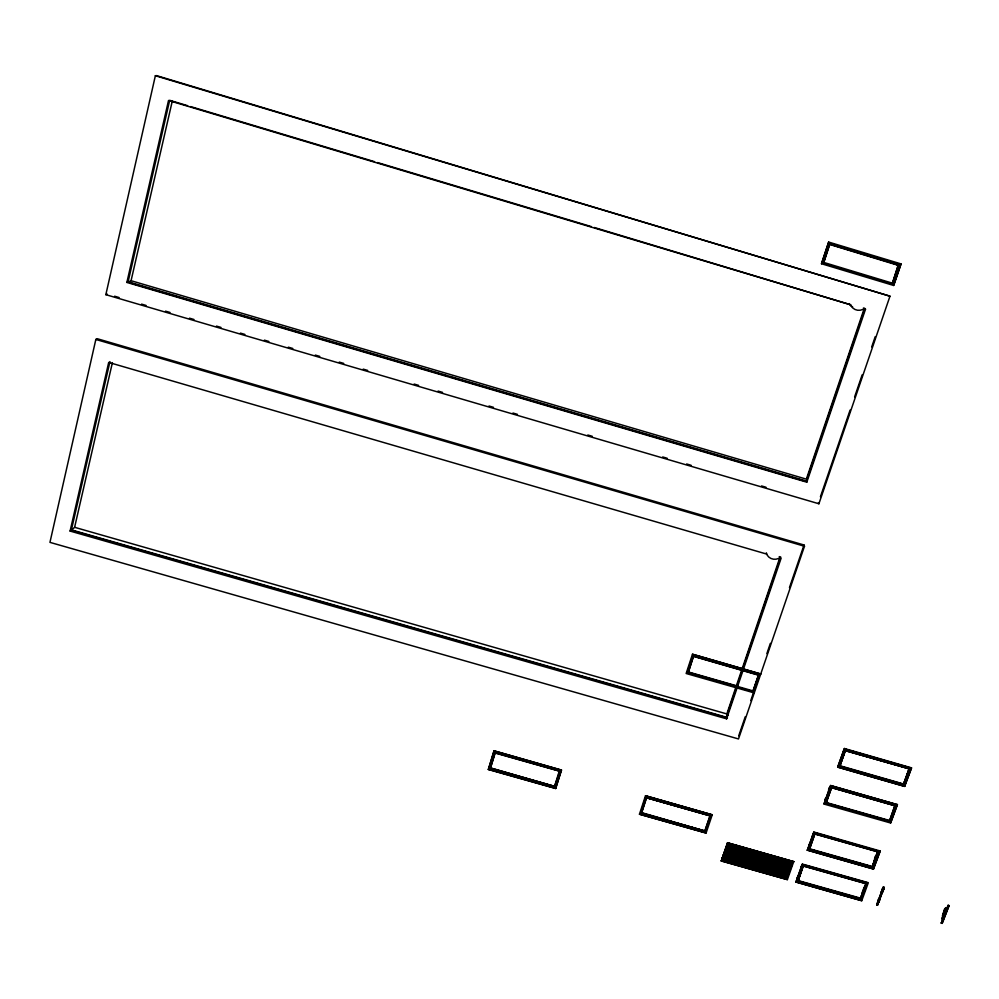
<?xml version="1.0" encoding="UTF-8"?>
<svg xmlns="http://www.w3.org/2000/svg" width="999" height="999" viewBox="0 0 999 999"><rect width="100%" height="100%" fill="white"/><g stroke="black" fill="none" stroke-linecap="round" stroke-linejoin="round"><path stroke-width="1.5" d="M896.965 264.298L897.452 263.786L829.095 243.107M560.027 770.566L494.692 751.423L489.46 768.805L555.069 787.349L560.439 770.029L558.891 769.817L558.453 770.891L495.079 753.021M559.452 770.204L560.402 770.466M561.463 770.104L494.03 750.836L488.361 769.517L555.644 788.523L561.463 770.104L494.03 750.836M490.422 768.331L554.57 786.488L559.952 770.841L558.453 770.891M555.644 788.523L561.475 769.929M554.57 786.488L490.497 767.894L495.242 752.334M490.497 767.894L495.167 752.759L558.503 770.741M710.002 815.584L708.503 814.722M105.844 294.668L155.369 75.724L156.568 75.624L889.984 296.191L818.905 503.771L105.844 294.668L107.13 294.018M95.842 339.448L49.95 542.37L738.498 738.948L804.482 546.253L804.033 545.004L97.153 338.686L95.842 339.448L804.482 546.253M126.873 282.43L168.519 100.474L850.599 304.757L851.173 305.981A9.353 9.003 -39 0 0 862.811 309.465L865.509 309.215L806.805 482.18L126.873 282.43L128.109 281.805L806.343 481.081L806.805 482.18M70.092 531.068L108.691 362.412L766.695 554.083L767.257 555.219A8.891 8.467 -13.4 0 0 778.496 558.491L781.093 558.266L726.598 718.83L70.092 531.068L71.416 529.87L726.335 717.207L726.598 718.83M727.459 717.956L71.329 530.282L109.952 361.601M71.329 530.282L74.613 527.31L112.4 362.625M187.625 105.682L169.68 100.312L128.009 282.255L131.069 280.707L172.228 101.311M488.361 769.517L493.993 751.011M554.545 786.45L559.265 771.178M712.287 814.647L706.081 833.016L639.46 814.21L645.504 795.753L712.299 814.834L645.504 795.753M821.528 263.786L828.633 242.07L901.036 263.911L893.655 285.464L821.465 263.736L828.683 242.12M692.469 654.233L760.739 674.013L692.469 654.233L686.151 673.501L754.183 692.881M646.066 796.303L711.201 815.184L705.494 831.842L640.534 813.498L646.066 796.303L711.151 814.722M692.994 654.907L687.2 672.427L691.633 673.688M823.463 260.115L828.621 244.53M899.587 264.335L893.006 284.24L822.664 263.099L829.232 243.244M710.177 815.196L704.882 830.881L641.508 813.024L646.59 797.652L710.227 815.659L704.894 831.068L641.52 813.174L646.578 797.202M758.441 675.162L753.034 691.008L758.591 674.912L693.568 656.206L688.274 672.414L693.518 655.844L708.266 660.077M727.247 716.608L726.822 713.935L779.994 557.18M864.197 308.604L806.343 479.145L131.069 280.707M726.335 717.207L780.706 556.992M806.343 481.081L864.884 308.529L863.398 308.079L864.023 308.766M898.563 263.786L892.482 283.192L823.601 262.387M892.432 283.167L898.351 265.122M705.444 831.38L709.715 818.893M893.318 282.667L898.625 267.158M754.532 688.561L757.017 681.293M738.723 735.826L745.254 716.745M750.773 700.599L759.59 674.412L693.044 655.269L687.25 672.802L753.621 691.857M766.857 653.621L770.366 643.344M789.46 587.574L804.033 545.004M820.429 496.74L850.087 410.089M854.62 396.878L862.162 374.837M871.702 346.94L875.224 336.651M793.768 861.475L787.374 879.62L721.29 861.001L727.522 842.769L793.805 861.662L727.522 842.769M721.29 861.001L727.547 842.956M722.289 859.814L722.527 857.816M724.275 854.058C724.275 849.974 727.759 846.578 726.036 847.689M728.071 843.755L722.339 860.289L786.787 878.446L792.682 861.987L728.009 843.281L728.746 843.493M726.947 845.054L728.096 845.379L728.558 844.055M724.188 858.678L723.838 859.864L724.987 860.189C726.723 858.553 722.377 858.516 725.349 859.14M724.425 858.166L724.774 856.98L725.936 857.442L725.574 858.491L724.425 858.166L725.574 858.491M725.012 856.468L725.361 855.281L726.51 855.606L726.161 856.792L724.999 856.343L726.161 856.792M725.948 853.583L725.611 854.769L726.748 855.094C728.496 853.458 724.138 853.408 727.11 854.045M726.198 853.071L726.548 851.885L727.709 852.347L727.334 853.396L726.198 853.071L727.334 853.396M726.785 851.373L727.135 850.186L728.283 850.511L727.934 851.697L726.773 851.235L727.934 851.697M727.722 848.488C728.358 852.097 728.046 847.152 728.883 848.938M728.308 846.777C729.045 850.486 728.571 845.316 729.482 847.239M728.558 846.265L728.908 845.079L730.069 845.529L729.707 846.59L728.558 846.265L729.707 846.59M725.336 859.003L724.987 860.189M725.561 858.353L725.936 857.442M726.148 856.655L726.51 855.606M727.097 853.908L726.748 855.094M727.322 853.258L727.709 852.347M727.909 851.56L728.283 850.511M728.508 849.862L728.87 848.813M729.095 848.163L729.457 847.102M729.682 846.453L730.069 845.529M726.036 859.202L725.686 860.389L726.835 860.713L727.185 859.527L726.036 859.202L727.185 859.527M726.285 858.69L726.623 857.504L727.771 857.829L727.422 859.015L726.261 858.553L727.422 859.015M728.358 856.131L728.021 857.317L726.872 856.992L727.222 855.806L728.383 856.268L727.222 855.806M727.809 854.108C726.298 855.531 729.457 856.418 728.958 854.432L727.809 854.108L728.958 854.432M728.046 853.596L728.396 852.409L729.545 852.734L729.195 853.92L728.046 853.596L729.195 853.92M730.132 851.036L729.782 852.222L728.646 851.897L728.983 850.711L730.157 851.16L728.983 850.711M729.582 849.013L729.233 850.199L730.381 850.511L730.719 849.325L729.582 849.013L730.719 849.325M730.169 847.302L729.819 848.488L730.968 848.813L731.318 847.627L730.169 847.302L731.318 847.627M730.406 846.79L730.756 845.604L731.905 845.928L731.555 847.115L730.394 846.653L731.555 847.115M727.896 859.727C726.385 860.988 729.432 862.112 729.033 860.052L727.896 859.727L729.033 860.052M728.134 859.215L728.483 858.029L729.632 858.353L729.282 859.54L728.134 859.215L729.282 859.54M730.219 856.655L729.869 857.841L728.721 857.517L729.07 856.33L730.232 856.792L729.07 856.33M729.657 854.632L729.32 855.818L730.456 856.143L730.806 854.957L729.657 854.632L730.806 854.957M729.907 854.12L730.257 852.934L731.393 853.258L731.056 854.445L729.882 853.983L731.056 854.445M731.992 851.56L731.643 852.746L730.494 852.422L730.843 851.235L732.005 851.685L730.843 851.235M731.43 849.537L731.081 850.711L732.23 851.036L732.579 849.849L731.43 849.537L732.604 849.987M732.03 847.826L731.68 849.013L732.829 849.337L733.166 848.151L732.03 847.826L733.191 848.288M732.267 847.314L732.617 846.128L733.766 846.453L733.416 847.639L732.255 847.177L733.416 847.639M729.382 861.3L729.745 860.251L730.893 860.576L730.544 861.75L729.395 861.438L729.745 860.251M729.969 859.602L730.331 858.553L731.493 859.003L731.131 860.064L729.982 859.739L731.131 860.064M730.556 857.904L730.931 856.855L732.067 857.179L731.718 858.366L730.556 857.904L731.718 858.366M731.156 856.205L731.518 855.156L732.667 855.481L732.317 856.667L731.168 856.343L731.518 855.156M731.743 854.507L732.105 853.458L733.266 853.908L732.904 854.969L731.755 854.644L732.904 854.969M732.329 852.809L732.692 851.76L733.84 852.085L733.491 853.258C730.669 852.085 734.502 854.307 733.84 852.085M732.929 851.111L733.291 850.049C736.575 850.599 731.63 852.784 733.291 850.049M733.528 849.537L733.878 848.351L735.052 848.813L734.677 849.862L733.516 849.4L733.878 848.351M734.103 847.701L734.477 846.653L735.639 847.102L735.276 848.163L734.128 847.839L735.276 848.163M729.982 859.739L730.331 858.553M730.581 858.041L730.931 856.855M731.755 854.644L732.13 853.596M732.354 852.946L732.692 851.76M734.128 847.839L734.477 846.653M730.893 860.576L730.544 861.75M731.118 859.927L731.493 859.003M731.705 858.228L732.067 857.179M732.891 854.832L733.266 853.908M734.065 851.435L734.44 850.374M735.027 848.675L734.677 849.862M735.252 848.026L735.639 847.102M731.593 860.776L731.256 861.95L732.392 862.274L732.742 861.088L731.593 860.776L732.754 861.225M731.842 860.251L732.192 859.078L733.328 859.402L732.979 860.576L731.817 860.127L732.979 860.576M733.928 857.704L733.578 858.878L732.429 858.566L732.779 857.379L733.94 857.829L732.779 857.379M733.366 855.681C731.855 857.092 735.027 857.991 734.515 856.006L733.366 855.681L734.515 856.006M733.616 855.169L733.965 853.983L735.102 854.307L734.764 855.481L733.591 855.032L734.764 855.481M735.701 852.597L735.351 853.783L734.203 853.471L734.552 852.284L735.714 852.734L734.552 852.284M735.139 850.574L734.802 851.76L735.938 852.085L736.288 850.898L735.139 850.574L736.288 850.898M735.739 848.875L735.389 850.062L736.538 850.386L736.887 849.2L735.739 848.875L736.887 849.2M735.976 848.363L736.325 847.177L737.474 847.502L737.125 848.688L735.963 848.226L737.125 848.688M733.453 861.288C734.078 864.897 733.778 859.964 734.615 861.75M733.691 860.776L734.04 859.602L735.202 860.052L734.839 861.101L733.691 860.776L734.839 861.101M734.29 859.078L734.627 857.904L735.776 858.216L735.426 859.402L734.265 858.953L735.426 859.402M735.227 856.205L734.877 857.379L736.026 857.704C737.774 856.081 733.416 856.031 736.388 856.655M735.464 855.681L735.813 854.507L736.975 854.957L736.613 856.006L735.464 855.681L736.613 856.006M736.063 853.983L736.413 852.796L737.549 853.121L737.2 854.307L736.038 853.858L737.2 854.307M737 851.098L736.65 852.284L737.799 852.609L738.161 851.56C735.214 850.848 739.435 851.148 737.799 852.609M737.587 849.4L737.25 850.586L738.386 850.911C740.147 849.275 735.776 849.225 738.761 849.862M737.836 848.888L738.186 847.701L739.347 848.151L738.985 849.212C736.126 848.213 740.134 849.949 739.347 848.151M734.228 862.661L734.59 861.613M734.814 860.963L735.202 860.052M735.414 859.277L735.776 858.216M736.363 856.518L736.026 857.704M736.588 855.881L736.975 854.957M737.187 854.182L737.549 853.121M738.736 849.724L738.386 850.911M735.301 861.812L734.952 862.999L736.101 863.323L736.45 862.137L735.301 861.812L736.45 862.137M735.551 861.3L735.888 860.114L737.037 860.439L736.688 861.625L735.526 861.163L736.688 861.625M737.624 858.74L737.287 859.927L736.138 859.602L736.488 858.416L737.649 858.878L736.488 858.416M737.075 856.717L736.725 857.904L737.874 858.228L738.224 857.042L737.075 856.717L738.236 857.179M737.324 856.205L737.674 855.019L738.81 855.344L738.461 856.53L737.299 856.081L738.461 856.53M739.41 853.646L739.06 854.832L737.911 854.507L738.261 853.321L739.422 853.783L738.261 853.321M738.86 851.623L738.511 852.809L739.647 853.134L739.997 851.947L738.86 851.623L739.997 851.947M739.447 849.924L739.098 851.111L740.247 851.435L740.596 850.249L739.447 849.924L740.596 850.249M739.697 849.412L740.047 848.226L741.183 848.551L740.846 849.737L739.672 849.275L740.846 849.737M737.15 862.337L736.812 863.523L737.949 863.835L738.298 862.661L737.15 862.337L738.311 862.786M737.399 861.825L737.749 860.639L738.885 860.963L738.548 862.149L737.374 861.687L738.548 862.149M739.485 859.265L739.135 860.451L737.986 860.127L738.336 858.94L739.497 859.402L738.336 858.94M738.935 857.242L738.586 858.428L739.722 858.753L740.072 857.567L738.935 857.242L740.072 857.567M739.173 856.73L739.522 855.544L740.671 855.868L740.321 857.055L739.16 856.593L740.321 857.055M741.258 854.17L740.908 855.356L739.772 855.032L740.122 853.845L741.283 854.307L740.122 853.845M740.709 852.147L740.359 853.333L741.508 853.658L741.857 852.472L740.709 852.147L741.857 852.472M741.308 850.449L740.958 851.635L742.107 851.96L742.444 850.773L741.308 850.449L742.444 850.773M741.545 849.937L741.895 848.75L743.044 849.063L742.694 850.249L741.533 849.799L742.694 850.249M738.661 864.035L739.01 862.861C740.996 862.374 739.984 865.584 738.636 863.91L739.01 862.861M739.235 862.212L739.597 861.163L740.759 861.625L740.396 862.674L739.248 862.349L740.396 862.674M739.822 860.514L740.184 859.465L741.333 859.789L740.983 860.976L739.822 860.514L740.983 860.976M740.421 858.815L740.783 857.766L741.932 858.091L741.583 859.277L740.434 858.953L740.783 857.766M741.008 857.117L741.37 856.068L742.544 856.53L742.17 857.579L741.033 857.254L742.17 857.579M741.608 855.419L741.97 854.37L743.119 854.694L742.769 855.881L741.608 855.419L742.769 855.881M742.195 853.72L742.569 852.671L743.706 852.996L743.356 854.182L742.195 853.72L742.582 852.809L743.731 853.134L743.356 854.182M742.794 852.022L743.156 850.973L744.305 851.298L743.955 852.484L742.806 852.159L743.156 850.973M743.381 850.324L743.756 849.275L744.917 849.724L744.555 850.773C741.683 849.787 745.691 851.523 744.917 849.724M739.248 862.349L739.597 861.163M739.847 860.651L740.184 859.465M741.033 857.254L741.37 856.068M741.62 855.556L741.97 854.37M743.406 850.449L743.756 849.275M739.784 864.222L740.147 863.173M740.371 862.537L740.759 861.625M740.971 860.838L741.333 859.789M741.932 858.091L741.583 859.277M742.157 857.442L742.544 856.53M742.744 855.743L743.119 854.694L741.995 854.507M744.305 851.298L743.955 852.484M740.858 863.373L740.509 864.56L741.658 864.884L741.995 863.698L740.858 863.373L741.995 863.698M741.108 862.874L741.445 861.687L742.594 862.012L742.245 863.186L741.083 862.736L742.245 863.186M743.181 860.314L742.844 861.5L741.695 861.175L742.045 859.989L743.206 860.439L742.045 859.989M742.632 858.291L742.294 859.477L743.431 859.802L743.78 858.616L742.632 858.291L743.805 858.753M742.881 857.779L743.231 856.593L744.38 856.917L744.03 858.104L742.856 857.641L744.03 858.104M744.967 855.219L744.617 856.405L743.481 856.081L743.818 854.894L744.992 855.356L743.818 854.894M744.417 853.196L744.068 854.382L745.217 854.707L745.566 853.521L744.417 853.196L745.566 853.521M745.017 851.498L744.667 852.684L745.816 853.009L746.153 851.822L745.017 851.498L746.153 851.822M745.266 850.973L745.604 849.787L746.753 850.112L746.403 851.298L745.242 850.848L746.403 851.298M742.707 863.898L742.357 865.084L743.506 865.409C745.254 863.773 740.896 863.723 743.868 864.36M742.956 863.386L743.306 862.212L744.467 862.661L744.093 863.71L742.956 863.386L744.093 863.71M743.543 861.7L743.893 860.514L745.042 860.838L744.692 862.012C741.882 861.026 745.791 862.974 745.042 860.838M744.492 858.815L744.143 860.002L745.291 860.326C747.04 858.69 742.682 858.641 745.654 859.265M744.73 858.303L745.079 857.117L746.253 857.567L745.878 858.628L744.73 858.303L745.878 858.628M745.329 856.605L745.679 855.419L746.827 855.743L746.478 856.93L745.304 856.468L746.478 856.93M746.278 853.72L745.928 854.907L747.065 855.231C748.825 853.596 744.467 853.546 747.439 854.17M746.865 852.022L746.515 853.208L747.664 853.521C749.412 851.897 745.054 851.847 748.039 852.472M747.115 851.498L747.464 850.311L748.626 850.773L748.263 851.822L747.115 851.498L748.263 851.822M743.855 864.222L743.506 865.409M744.08 863.573L744.467 862.661M745.629 859.14L745.291 860.326M745.853 858.491L746.253 857.567M746.453 856.792L746.827 855.743M747.414 854.045L747.065 855.231M748.014 852.334L747.664 853.521M748.239 851.697L748.626 850.773M744.555 864.422C743.056 865.833 746.216 866.732 745.704 864.747L744.555 864.422L745.704 864.747M744.804 863.91L745.154 862.724L746.29 863.049L745.953 864.235L744.779 863.773L745.953 864.235M746.89 861.35L746.54 862.537L745.404 862.212L745.741 861.038L746.915 861.488L745.741 861.038M746.34 859.34L745.991 860.526L747.14 860.838L747.489 859.664L746.34 859.34L747.489 859.664M746.59 858.828L746.94 857.641L748.076 857.966L747.739 859.14L746.565 858.69L747.739 859.14M747.19 857.13L747.527 855.943L748.676 856.268L748.326 857.442L747.165 856.992L748.326 857.442M748.126 854.245L747.776 855.431L748.925 855.743L749.275 854.57L748.126 854.245L749.275 854.57M748.726 852.547C747.215 853.808 750.274 854.932 749.862 852.859L748.726 852.547L749.862 852.859M748.975 852.022L749.312 850.836L750.461 851.16L750.112 852.347L748.975 852.022L750.112 852.347M746.415 864.947L746.066 866.133L747.202 866.445L747.552 865.271L746.415 864.947L747.552 865.271M746.653 864.435L747.002 863.248L748.151 863.573L747.801 864.759L746.64 864.297L747.801 864.759M747.252 862.736L747.602 861.55L748.738 861.875L748.401 863.061L747.227 862.599L748.401 863.061M748.189 859.864L747.851 861.038L748.988 861.363L749.337 860.176L748.189 859.864L749.337 860.176M748.438 859.34L748.788 858.166L749.937 858.478L749.587 859.664L748.426 859.215L749.587 859.664M750.524 856.78L750.187 857.966L749.038 857.641L749.387 856.468L750.549 856.917L749.387 856.468M749.974 854.769L749.637 855.943L750.773 856.268L751.123 855.082L749.974 854.769L751.123 855.082M750.574 853.059L750.224 854.245L751.373 854.57L751.723 853.383L750.574 853.059L751.723 853.383M750.823 852.547L751.173 851.36L752.322 851.685L751.972 852.871L750.798 852.409L751.972 852.871M747.889 866.508L748.263 865.471L749.4 865.783L749.063 866.97L747.889 866.508L748.276 865.596L749.425 865.921L749.063 866.97M748.488 864.822L748.85 863.773L750.024 864.222L749.65 865.271L748.513 864.959L749.65 865.271M749.45 862.075L749.1 863.261L750.249 863.586C751.673 862.174 748.738 861.35 749.1 863.261L750.249 863.586L750.599 862.399M749.675 861.425L750.049 860.376L751.186 860.701L750.848 861.887L749.7 861.563L750.049 860.376M750.274 859.739L750.636 858.678L751.81 859.14L751.435 860.189L750.299 859.864L751.435 860.189M750.873 858.041L751.236 856.98L752.384 857.304L752.035 858.491L750.873 858.041L752.035 858.491M751.46 856.343L751.835 855.281L752.984 855.606L752.634 856.792L751.485 856.468L751.835 855.281M752.06 854.644L752.434 853.583L753.571 853.908L753.234 855.094L752.085 854.769L752.434 853.583M752.659 852.934L753.021 851.885L754.195 852.347L753.82 853.396L752.684 853.071L753.82 853.396M748.513 864.959L748.85 863.773M750.299 859.864L750.636 858.678M750.886 858.166L751.236 856.98M752.684 853.071L753.046 852.022M749.625 865.146L750.024 864.222M751.186 860.701L750.848 861.887M751.423 860.052L751.81 859.14M752.01 858.353L752.384 857.304M752.984 855.606L752.634 856.792M753.571 853.908L753.234 855.094M753.808 853.258L754.195 852.347M750.112 865.983L749.762 867.169L750.911 867.494L751.248 866.308L750.112 865.983L751.248 866.308M750.361 865.471L750.711 864.297L751.847 864.61L751.498 865.796L750.336 865.346L751.498 865.796M752.447 862.924L752.097 864.11L750.961 863.785L751.298 862.599L752.472 863.061L751.298 862.599M751.897 860.901L751.548 862.087L752.697 862.412L753.046 861.225L751.897 860.901L753.046 861.225M752.147 860.389L752.497 859.202L753.633 859.527L753.296 860.713L752.122 860.251L753.296 860.713M752.746 858.69L753.096 857.504L754.233 857.829L753.883 859.015L752.722 858.553L753.883 859.015M753.683 855.806L753.333 856.992L754.482 857.317L754.832 856.131L753.683 855.806L754.832 856.131M754.282 854.108C752.771 855.531 755.943 856.418 755.431 854.432L754.282 854.108L755.431 854.432M754.532 853.596L754.882 852.409L756.031 852.734L755.681 853.92L754.532 853.596L755.681 853.92M751.598 867.557L751.96 866.508L753.109 866.832L752.759 868.019L751.61 867.694L751.96 866.508M752.185 865.858L752.559 864.809L753.721 865.271L753.358 866.32L752.21 865.996L753.358 866.32M752.784 864.172L753.159 863.124L754.295 863.448L753.945 864.622L752.784 864.172L753.945 864.622M753.383 862.474L753.745 861.425L754.919 861.887L754.545 862.936L753.396 862.612L753.77 861.563L754.919 861.887M753.983 860.776L754.345 859.727L755.506 860.189L755.144 861.238C752.284 860.251 756.28 861.962 755.506 860.189M754.944 858.029L754.595 859.215L755.744 859.54C757.167 858.129 754.22 857.304 754.595 859.215L755.744 859.54M755.169 857.379L755.544 856.33L756.68 856.655L756.343 857.841L755.194 857.517L755.544 856.33M755.768 855.681L756.143 854.632L757.279 854.957L756.93 856.143L755.793 855.818L756.143 854.632M756.368 853.983L756.73 852.934L757.904 853.383L757.529 854.445L756.393 854.12L757.529 854.445M752.21 865.996L752.559 864.809M752.809 864.31L753.159 863.124M753.995 860.913L754.345 859.727M756.393 854.12L756.73 852.934M753.109 866.832L752.759 868.019M753.333 866.183L753.721 865.271M753.933 864.497L754.295 863.448L753.171 863.261M754.894 861.75L754.545 862.936M755.719 859.402L756.093 858.353M756.68 856.655L756.343 857.841M757.279 854.957L756.93 856.143M757.504 854.307L757.904 853.383M753.808 867.032L753.458 868.218L754.607 868.531L754.957 867.357L753.808 867.032L754.982 867.482M754.058 866.52L754.407 865.334L755.556 865.658L755.207 866.845L754.033 866.383L755.207 866.845M756.143 863.96L755.806 865.146L754.657 864.822L755.007 863.648L756.168 864.098L755.007 863.648M755.606 861.95L755.256 863.136L756.393 863.448L756.743 862.274L755.606 861.95L756.743 862.274M755.856 861.438L756.193 860.251L757.342 860.576L756.992 861.762L755.831 861.3L756.992 861.762M757.941 858.878L757.592 860.064L756.443 859.739L756.792 858.553L757.966 859.015L756.792 858.553M757.392 856.855L757.042 858.041L758.191 858.366L758.541 857.179L757.392 856.855L758.541 857.179M757.991 855.156L757.642 856.343L758.79 856.667L759.14 855.481L757.991 855.156L759.153 855.619M758.241 854.644L758.591 853.458L759.74 853.783L759.39 854.969L758.216 854.507L759.39 854.969M755.656 867.557L755.319 868.73L756.455 869.055L756.805 867.869L755.656 867.557L756.805 867.869M755.906 867.045L756.255 865.858L757.404 866.183L757.055 867.357L755.893 866.907L757.055 867.357M758.004 864.485L757.654 865.671L756.505 865.346L756.855 864.16L758.016 864.622L756.855 864.16M757.454 862.474L757.105 863.648L758.253 863.973L758.591 862.786L757.454 862.474L758.591 862.786M757.704 861.962L758.054 860.776L759.215 861.225L758.84 862.274L757.704 861.962L758.84 862.274M759.789 859.402L759.44 860.589L758.303 860.264L758.653 859.078L759.789 859.402L758.666 859.215M759.24 857.379C757.741 858.641 760.788 859.764 760.389 857.704L759.24 857.379L760.389 857.704M759.839 855.681C758.341 856.942 761.388 858.066 760.988 856.006L759.839 855.681L760.988 856.006M760.089 855.169L760.439 853.983L761.588 854.307L761.238 855.494L760.077 855.032L761.238 855.494M757.529 868.206L757.167 869.255L757.517 868.069L758.678 868.531L757.517 868.069M757.741 867.432L758.104 866.383L759.252 866.707L758.903 867.881L757.741 867.432L758.903 867.881M758.341 865.733L758.703 864.684L759.852 865.009L759.502 866.195L758.341 865.733L759.502 866.195M759.327 863.124L758.953 864.172L759.302 862.986L760.464 863.448L759.302 862.986M759.902 861.3L759.552 862.474L760.701 862.799C762.137 861.488 759.29 860.526 759.552 862.474L760.701 862.799M761.638 859.927L761.3 861.101L760.152 860.788L760.501 859.602L761.663 860.052L760.501 859.602M761.126 858.029L760.751 859.09L761.101 857.904L762.262 858.353L761.101 857.904M761.725 856.33L761.35 857.392L761.7 856.205L762.861 856.655L761.7 856.205M761.925 855.556L762.299 854.507L763.436 854.819L763.099 856.006L761.925 855.556L763.099 856.006M757.766 867.557L758.104 866.383M758.353 865.871L758.728 864.822L759.877 865.146M760.152 860.788L760.526 859.727M761.95 855.693L762.299 854.507M757.142 869.118L758.303 869.58L758.653 868.393M758.928 864.035L760.102 864.497L760.451 863.311M760.726 858.953L761.9 859.402L762.237 858.228M761.325 857.254L762.499 857.704L762.836 856.53M759.365 868.593L759.015 869.779L760.152 870.104L760.501 868.918L759.365 868.593L760.526 869.055M759.615 868.081L759.952 866.895L761.101 867.219L760.751 868.406L759.59 867.944L760.751 868.406M761.7 865.534L761.35 866.707L760.214 866.395L760.551 865.209L761.725 865.658L760.551 865.209M761.151 863.511L760.801 864.697L761.95 865.022L762.299 863.835L761.151 863.511L762.299 863.835M761.4 862.999L761.75 861.812L762.899 862.137L762.549 863.323L761.388 862.861L762.549 863.323M763.498 860.439L763.149 861.625L762 861.3L762.349 860.127L763.523 860.576L762.349 860.127M762.949 858.428L762.599 859.602L763.748 859.927L764.098 858.74L762.949 858.428L764.098 858.74M763.548 856.73L763.199 857.904L764.347 858.228L764.697 857.042L763.548 856.73L764.722 857.179M763.798 856.205L764.148 855.032L765.296 855.344L764.947 856.53L763.773 856.081L764.947 856.53M760.863 870.291L761.213 869.118L762.374 869.567L762 870.616L760.838 870.166L761.213 869.118M761.438 868.468L761.812 867.419L762.974 867.881L762.599 868.93L761.463 868.606L762.599 868.93M762.037 866.782L762.412 865.733L763.548 866.046L763.199 867.232L762.037 866.782L763.199 867.232M762.637 865.084L762.999 864.035L764.148 864.36L763.798 865.546L762.662 865.221L762.999 864.035M763.236 863.386L763.598 862.337L764.772 862.799L764.397 863.848L763.261 863.523L764.397 863.848M763.835 861.687L764.198 860.639L765.346 860.963L764.997 862.149L763.835 861.687L764.997 862.149M764.435 860.002L764.797 858.94C768.094 859.49 763.136 861.675 764.797 858.94M765.059 858.428L765.396 857.242L766.57 857.704L766.196 858.753L765.034 858.303L765.396 857.242M765.634 856.605L766.008 855.544L767.17 856.006L766.795 857.055L765.659 856.73L766.795 857.055M761.463 868.606L761.812 867.419M762.062 866.907L762.412 865.733M763.261 863.523L763.598 862.337M763.86 861.825L764.223 860.776L765.371 861.101M765.659 856.73L766.008 855.544M762.349 869.442L762 870.616M762.574 868.793L762.974 867.881M763.174 867.095L763.548 866.046M764.148 864.36L763.798 865.546M764.372 863.71L764.772 862.799M764.972 862.012L765.346 860.963M765.571 860.314L765.946 859.265M766.545 857.567L766.196 858.753M766.77 856.917L767.17 856.006M763.061 869.63L762.712 870.816L763.848 871.14L764.198 869.954L763.061 869.63L764.198 869.954M763.311 869.13L763.661 867.944L764.797 868.268L764.447 869.442L763.286 868.993L764.447 869.442M765.396 866.57L765.047 867.756L763.91 867.432L764.26 866.245L765.396 866.57L764.285 866.383M764.859 864.56L764.51 865.733L765.646 866.058L765.996 864.884L764.859 864.56L765.996 864.884M765.109 864.048L765.459 862.861L766.595 863.186L766.245 864.372L765.084 863.91L766.245 864.372M767.195 861.488L766.845 862.674L765.709 862.349L766.058 861.163L767.22 861.625L766.058 861.163M766.658 859.465L766.308 860.651L767.457 860.976L767.794 859.789L766.658 859.465L767.794 859.789M767.257 857.766L766.907 858.953L768.056 859.277L768.393 858.091L767.257 857.766L768.393 858.091M767.507 857.254L767.856 856.068L769.005 856.393L768.656 857.579L767.482 857.117L768.656 857.579M764.909 870.154L764.56 871.34L765.709 871.665C767.457 870.029 763.099 869.979 766.071 870.616M765.159 869.642L765.509 868.468L766.67 868.918L766.295 869.967C763.448 868.98 767.432 870.691 766.67 868.918M765.758 867.956L766.108 866.77L767.244 867.095L766.895 868.281L765.758 867.956L766.895 868.281M766.708 865.072L766.358 866.258L767.507 866.583C769.255 864.959 764.897 864.909 767.869 865.534M766.957 864.572L767.307 863.386L768.468 863.835L768.106 864.884L766.957 864.572L768.106 864.884M767.557 862.874L767.906 861.687L769.043 862.012L768.706 863.198L767.532 862.736L768.706 863.198M768.506 859.989L768.156 861.175L769.305 861.5L769.68 860.451C766.72 859.727 770.953 860.039 769.305 861.5M769.105 858.291L768.755 859.477L769.904 859.802L770.279 858.753C767.319 858.029 771.553 858.341 769.904 859.802M769.355 857.779L769.705 856.593L770.878 857.055L770.504 858.104L769.355 857.779L770.504 858.104M766.046 870.479L765.709 871.665M766.882 868.143L767.244 867.095M767.844 865.396L767.507 866.583M768.081 864.759L768.468 863.835M768.681 863.061L769.043 862.012M770.479 857.966L770.878 857.055M766.757 870.678L766.408 871.865L767.557 872.177L767.894 871.003L766.757 870.678L767.894 871.003M767.007 870.166L767.357 868.98L768.493 869.305L768.156 870.491L766.982 870.029L768.156 870.491M769.093 867.619L768.755 868.793L767.607 868.481L767.956 867.294L769.118 867.756L767.956 867.294M768.556 865.596L768.206 866.782L769.355 867.107L769.692 865.921L768.556 865.596L769.692 865.921M768.805 865.084L769.155 863.91L770.329 864.36L769.954 865.409L768.805 865.084L769.954 865.409M770.903 862.537L770.554 863.71L769.405 863.398L769.754 862.212L770.928 862.661L769.754 862.212M770.354 860.514C768.855 861.925 772.015 862.824 771.503 860.838L770.354 860.514L771.503 860.838M770.953 858.815L770.616 860.002L771.752 860.326L772.102 859.14L770.953 858.815L772.102 859.14M771.216 858.303L771.565 857.117L772.702 857.442L772.352 858.628L771.191 858.166L772.352 858.628M768.606 871.203L768.256 872.377L769.405 872.701L769.742 871.515L768.606 871.203L769.742 871.515M768.855 870.691L769.205 869.505L770.341 869.829L770.004 871.016L768.83 870.554L770.004 871.016M770.941 868.131L770.604 869.317L769.455 868.993L769.804 867.819L770.941 868.131L769.829 867.944M770.404 866.121L770.054 867.307L771.203 867.631L771.553 866.445L770.404 866.121L771.553 866.445M770.654 865.609L771.003 864.422L772.152 864.747L771.802 865.933L770.654 865.609L771.802 865.933M772.751 863.049L772.402 864.235L771.265 863.91L771.603 862.736L772.776 863.186L771.603 862.736M772.215 861.038L771.865 862.224L773.001 862.537L773.351 861.363L772.215 861.038L773.351 861.363M772.814 859.34L772.464 860.526L773.601 860.851L773.95 859.664L772.814 859.34L773.95 859.664M773.064 858.828L773.413 857.641L774.562 857.966L774.213 859.152L773.039 858.69L774.213 859.152M770.079 872.764L770.454 871.715L771.615 872.177L771.253 873.226L770.104 872.901L770.479 871.852L771.615 872.177M770.679 871.078L771.053 870.029L772.215 870.491L771.852 871.528C768.993 870.554 772.976 872.252 772.215 870.491M771.653 868.331L771.303 869.517L772.452 869.842C773.875 868.431 770.941 867.607 771.303 869.517L772.452 869.842M771.877 867.694L772.252 866.645L773.401 866.97L773.051 868.143L771.902 867.831L772.252 866.645M772.489 865.996L772.851 864.947L774.025 865.409L773.651 866.458L772.514 866.133L773.651 866.458M773.089 864.297L773.463 863.248L774.6 863.573L774.25 864.759L773.089 864.297L774.25 864.759M773.688 862.612L774.063 861.563L775.199 861.875L774.849 863.061L773.713 862.736L774.063 861.563M774.287 860.913L774.662 859.864L775.836 860.314L775.461 861.363L774.312 861.051L774.687 859.989L775.836 860.314M774.887 859.215L775.261 858.166L776.435 858.616L776.061 859.664C773.201 858.678 777.197 860.401 776.435 858.616M770.704 871.215L771.053 870.029M772.514 866.133L772.851 864.947M773.114 864.435L773.463 863.248M774.912 859.352L775.261 858.166M771.59 872.04L771.253 873.226M772.427 869.704L772.801 868.655M773.401 866.97L773.051 868.143M773.626 866.32L774.025 865.409M774.225 864.622L774.6 863.573M775.811 860.189L775.461 861.363M772.302 872.239L771.952 873.426L773.101 873.738L773.438 872.564L772.302 872.239L773.438 872.564M772.552 871.727L772.901 870.554L774.038 870.866L773.701 872.052L772.527 871.59L773.701 872.052M774.65 869.18L774.3 870.366L773.151 870.042L773.501 868.855L774.675 869.317L773.501 868.855M774.1 867.169L773.763 868.343L774.899 868.668L775.249 867.482L774.1 867.169L775.249 867.482M774.362 866.657L774.712 865.471L775.848 865.796L775.499 866.97L774.337 866.52L775.499 866.97M776.448 864.098L776.098 865.284L774.962 864.959L775.311 863.773L776.473 864.235L775.311 863.773M775.911 862.075C774.4 863.336 777.447 864.46 777.06 862.399L775.911 862.075L777.06 862.399M776.51 860.389L776.161 861.563L777.309 861.887L777.659 860.701L776.51 860.389L777.659 860.701M776.772 859.864L777.122 858.69L778.258 859.003L777.909 860.189L776.747 859.739L777.909 860.189M773.775 873.8L774.15 872.764L775.286 873.076L774.937 874.262L773.8 873.938L774.15 872.764M774.375 872.115L774.749 871.066L775.911 871.528L775.549 872.577L774.4 872.252L775.549 872.577M774.974 870.429L775.349 869.38L776.498 869.704L776.148 870.878L774.974 870.429L776.148 870.878M775.586 868.73L775.948 867.681C779.232 868.231 774.287 870.404 775.948 867.681M777.721 866.445L776.56 865.996L776.211 867.169L777.347 867.494L777.697 866.308L777.347 867.494M776.785 865.346L777.16 864.297L778.296 864.622L777.959 865.808L776.785 865.346L777.959 865.808M777.384 863.648L777.759 862.599L778.908 862.924L778.558 864.11L777.409 863.785L777.759 862.599M777.996 861.95L778.358 860.901L779.507 861.225L779.158 862.412L778.021 862.087L778.358 860.901M778.596 860.264L778.97 859.202L780.144 859.664L779.769 860.713L778.621 860.389L779.769 860.713M774.4 872.252L774.749 871.066M774.999 870.566L775.374 869.517L776.523 869.829M776.81 865.484L777.16 864.297M778.621 860.389L778.97 859.202M775.286 873.076L774.937 874.262M775.524 872.439L775.911 871.528M776.123 870.741L776.498 869.704M776.722 869.055L777.097 868.006M777.934 865.671L778.296 864.622M778.908 862.924L778.558 864.11M779.507 861.225L779.158 862.412M779.732 860.576L780.144 859.664M775.998 873.276L775.649 874.462L776.785 874.787L777.135 873.601L775.998 873.276L777.135 873.601M776.248 872.776L776.598 871.59L777.734 871.915L777.397 873.089L776.223 872.639L777.397 873.089M778.346 870.216L777.996 871.403L776.847 871.078L777.197 869.904L778.371 870.354L777.197 869.904M777.796 868.206L777.459 869.392L778.596 869.717L778.945 868.531L777.796 868.206L778.945 868.531M778.059 867.694L778.408 866.508L779.545 866.832L779.195 868.019L778.034 867.557L779.195 868.019M780.157 865.146L779.807 866.32L778.658 866.008L779.008 864.822L780.182 865.271L779.008 864.822M779.607 863.124L779.27 864.31L780.406 864.635L780.756 863.448L779.607 863.124L780.781 863.586M780.219 861.425L779.869 862.612L781.006 862.936L781.355 861.75L780.219 861.425L781.355 861.75M780.469 860.913L780.818 859.727L781.967 860.052L781.618 861.238L780.469 860.913L781.618 861.238M777.846 873.8L777.497 874.987L778.633 875.311C780.394 873.675 776.036 873.626 779.008 874.262M778.096 873.288L778.446 872.115L779.607 872.564L779.245 873.613L778.096 873.288L779.245 873.613M778.696 871.603L779.045 870.416L780.194 870.741L779.844 871.927L778.671 871.465L779.844 871.927M779.657 868.73L779.307 869.917L780.444 870.229C782.205 868.606 777.846 868.556 780.818 869.18M779.907 868.218L780.256 867.032L781.418 867.494L781.043 868.543L779.907 868.218L781.043 868.543M780.506 866.52L780.856 865.346L782.005 865.658L781.655 866.845L780.481 866.395L781.655 866.845M781.468 863.648L781.118 864.834L782.254 865.146C784.015 863.523 779.657 863.473 782.629 864.098M782.067 861.95L781.717 863.136L782.866 863.461C784.615 861.825 780.256 861.775 783.241 862.412M782.317 861.438L782.667 860.251L783.84 860.713L783.466 861.762L782.317 861.438L783.466 861.762M778.983 874.125L778.633 875.311M779.22 873.476L779.607 872.564M779.819 871.79L780.194 870.741M780.793 869.055L780.444 870.229M781.018 868.406L781.418 867.494M781.63 866.707L782.005 865.658M782.604 863.973L782.254 865.146M783.204 862.274L782.866 863.461M783.441 861.625L783.84 860.713M779.695 874.325L779.345 875.499L780.481 875.823L780.831 874.649L779.695 874.325L780.831 874.649M779.944 873.813L780.294 872.626L781.43 872.951L781.093 874.137L779.919 873.675L781.093 874.137M782.042 871.265L781.693 872.439L780.544 872.127L780.893 870.941L782.042 871.265L780.918 871.078M781.505 869.255C779.994 870.504 783.041 871.628 782.642 869.567L781.505 869.255L782.642 869.567M781.755 868.743L782.105 867.557L783.241 867.881L782.904 869.068L781.755 868.743L782.904 869.068M783.853 866.183L783.503 867.369L782.354 867.045L782.704 865.858L783.878 866.32L782.704 865.858M783.316 864.172L782.966 865.346L784.103 865.671L784.452 864.485L783.316 864.172L784.452 864.485M783.915 862.474L783.566 863.66L784.715 863.973L785.064 862.799L783.915 862.474L785.064 862.799M784.178 861.962L784.527 860.776L785.689 861.238L785.314 862.287L784.178 861.962L785.314 862.287M781.543 874.837L781.193 876.023L782.329 876.348L782.679 875.161L781.543 874.837L782.679 875.161M781.792 874.337L782.142 873.151L783.278 873.476L782.929 874.662L781.767 874.2L782.929 874.662M783.89 871.79L783.541 872.964L782.392 872.639L782.741 871.465L783.915 871.915L782.741 871.465M783.353 869.767L783.004 870.953L784.14 871.278L784.49 870.092L783.353 869.767L784.49 870.092M783.603 869.255L783.953 868.081L785.089 868.406L784.752 869.58L783.578 869.13L784.752 869.58M785.701 866.707L785.351 867.894L784.215 867.569L784.552 866.383L785.726 866.845L784.552 866.383M785.164 864.684L784.814 865.871L785.951 866.195L786.3 865.009L785.164 864.684L786.3 865.009M785.763 862.999L785.414 864.172L786.563 864.497L786.912 863.311L785.763 862.999L786.912 863.311M786.026 862.487L786.375 861.3L787.512 861.625L787.162 862.799L786.001 862.349L787.162 862.799M783.416 875.499L783.041 876.548L783.378 875.361L784.552 875.823L783.378 875.361M783.616 874.724L783.99 873.675L785.127 874L784.777 875.174L783.616 874.724L784.777 875.174M785.738 872.302L785.389 873.488L784.24 873.163L784.59 871.977L785.763 872.439L784.59 871.977M784.827 871.34L785.202 870.291L786.338 870.616L785.988 871.79L784.852 871.478L785.202 870.291M785.426 869.642L785.801 868.593L786.937 868.918L786.6 870.104L785.426 869.642L786.6 870.104M787.549 867.232L787.2 868.406L786.063 868.094L786.4 866.907L787.574 867.369L786.4 866.907M788.149 865.534L787.811 866.72L786.638 866.258L787.012 865.209L788.149 865.534L787.012 865.209M787.649 863.648L787.274 864.697L787.612 863.511L788.785 863.973L787.612 863.511M787.849 862.874L788.223 861.825L789.36 862.137L789.023 863.323L787.849 862.874L789.023 863.323M783.641 874.862L783.99 873.675M784.24 873.163L784.615 872.115M785.451 869.779L785.826 868.73M786.063 868.094L786.438 867.045M786.663 866.395L787.037 865.346M787.874 862.999L788.223 861.825M783.016 876.41L784.178 876.872L784.527 875.686M787.237 864.56L788.411 865.022L788.76 863.835M785.226 875.886L786.4 876.348L785.226 875.886L784.889 877.06L786.026 877.384L791.22 862.661L790.072 862.337L789.722 863.523L791.87 864.235M785.489 875.374L786.625 875.698L785.489 875.374L785.838 874.2L787 874.649M786.088 873.688L787.237 874.013L786.088 873.688L786.438 872.502L787.612 872.964L786.463 872.639M787.05 870.816L788.211 871.265L787.05 870.816L786.7 871.99L787.836 872.314L789.809 866.071L790.584 866.657L788.86 865.733L789.997 866.058M787.299 870.304L788.448 870.629L787.299 870.304L787.649 869.118L788.785 869.442M787.911 868.606L789.048 868.93L787.911 868.606L788.261 867.432L789.422 867.881L788.261 867.432M788.86 865.733L788.511 866.92L789.622 867.107M789.472 864.035L790.634 864.497L789.472 864.035L789.123 865.221L790.234 865.409M787.162 875.012L790.559 865.521M786.275 877.734L791.757 862.399L728.621 844.58L723.288 859.989L786.275 877.734L723.214 859.452M788.498 873.813L792.057 864.197M788.686 873.8L792.082 864.31M824.899 800.599L825.811 797.751L824.899 800.599L826.46 801.048L826.148 803.021L889.485 821.028L895.079 805.057L880.306 800.848M827.884 797.09L830.181 790.709L828.571 790.084L829.532 787.399L831.143 788.024L829.532 787.399M800.736 870.279L797.602 879.307L796.902 878.745L797.851 876.135L799.225 876.71L798.089 876.385M801.722 866.308L802.859 866.62L801.473 866.046L800.773 868.918M810.651 844.654L809.302 844.28L808.603 847.152M809.327 844.367C812.349 843.006 811.875 837.249 812.974 834.09L814.322 834.465M828.621 790.271L829.582 787.587M795.916 882.017L802.372 864.085L868.331 882.704L861.737 900.711L795.916 882.017L861.737 900.711M807.354 850.149L813.873 832.03L880.206 850.998L873.513 869.03L807.354 850.149L873.513 869.03M824 803.883L830.619 785.489L897.414 804.682L890.609 822.989L824.05 804.07L830.619 785.489M795.953 882.179L802.372 864.085M807.404 850.336L813.873 832.03M837.686 767.107L844.38 748.501L911.55 767.869L904.669 786.388L837.686 767.107L904.669 786.388M796.89 880.981L797.602 879.307M802.796 864.547L802.172 866.608L801.473 866.046M824.974 802.909L825.723 800.836M827.147 796.89L831.043 786.051L896.078 804.582M837.736 767.282L844.38 748.501M808.441 849.625L814.422 833.016L879.045 851.335L872.914 867.856L808.341 849.15M831.168 786.5L825.099 803.358L890.009 821.815L896.24 805.032L831.043 786.051M839.172 764.722L844.792 749.088L895.329 763.548M830.181 790.709L831.093 787.849M812.262 867.956L803.296 865.421L798.014 881.155L801.473 870.491M802.859 866.62L803.296 865.421M810.701 844.842L813.411 837.299L812.012 836.725M844.929 749.512L838.785 766.57L904.058 785.214L910.364 768.231L844.792 749.088M797.964 881.006L803.396 865.908L866.245 883.64L860.614 898.8L797.976 880.968L860.663 898.663L866.096 883.153L857.13 880.619M826.148 803.021L831.605 787.537L895.141 805.793L831.655 787.712M897.302 764.884L909.19 768.281L903.533 784.402L909.365 768.718L845.429 750.424L839.847 766.221L844.267 752.846M862.924 893.368L862.125 892.769L864.185 887.199L864.984 887.786M873.888 861.076C874.837 863.198 873.963 856.717 875.973 855.444L876.585 855.619M861.313 896.053L865.271 884.989L865.958 885.189M873.813 864.572L873.026 864.085L877.072 853.196L877.759 853.396M814.797 833.441L809.49 849.312L814.922 833.915L878.059 851.797L872.377 867.095L877.909 851.323M889.485 821.028L895.079 805.057M875.211 860.251L876.785 856.018L875.973 855.444M903.471 784.227L909.19 768.818L845.379 750.561L839.784 766.096L903.571 784.302M874.35 863.298L877.846 853.683L877.072 853.196M892.969 812.974L895.566 805.981M863.436 893.568L865.946 886.837M905.993 779.108L907.567 774.874M873.451 868.843L880.206 850.998M897.352 804.507L890.609 822.989M904.595 786.213L911.55 767.869M878.358 902.072L879.332 899.475L878.358 902.072L877.659 901.597L878.608 898.9L879.994 899.475L878.87 899.162M882.105 892.045L883.079 889.447L882.105 892.045L881.405 891.583L882.354 888.873L883.753 889.46L882.616 889.135M876.685 904.769L883.353 886.95L884.215 887.337L877.534 905.156L876.685 904.769L877.534 905.156M876.735 904.932L883.353 886.95M877.497 905.007L884.215 887.337M877.896 901.747L879.033 902.072L879.944 899.275M881.405 891.583L882.779 892.057L883.69 889.26M946.652 908.328L943.368 916.046L942.532 915.446L944.667 909.914L945.504 910.501L944.667 909.914M941.682 918.431C943.743 921.328 942.294 909.415 945.816 907.729L946.503 907.916M941.757 918.73L945.816 907.729M942.482 918.93L947.002 908.228M942.519 919.03L946.877 908.128M941.333 922.989L948.176 905.244L949.05 905.643L942.207 923.376L941.333 922.989L942.207 923.376M941.395 923.151L948.176 905.244M942.144 923.213L949.05 905.643M558.516 770.241L539.385 764.834M559.952 770.841L559.328 771.777M898.401 264.835L897.002 264.448M757.279 673.751L757.03 674.462M758.204 674.8L758.453 674.088M708.716 814.422L709.889 814.61M898.426 265.185L896.815 264.548M897.389 265.097L829.707 244.455L823.75 262.487L829.632 244.168L896.952 264.535M872.427 866.982L809.427 849.162L872.327 866.907M812.836 850.424L817.332 851.697M823.326 853.396L830.806 855.506M833.803 856.355L838.298 857.629M844.292 859.327L851.785 861.438M862.274 864.41L869.767 866.533M490.497 768.056L554.582 786.313M489.535 768.381L501.461 771.752M507.417 773.438L514.872 775.536M517.857 776.385L522.327 777.647M525.299 778.483L543.181 783.541M488.399 769.342L555.656 788.348M641.495 812.574L704.894 831.068M641.995 813.461L646.428 814.709M652.322 816.383L667.082 820.541M670.029 821.378L674.462 822.627M677.409 823.463L684.79 825.549M687.737 826.385L692.17 827.634M730.219 843.905L792.582 861.513M804.295 864.972L867.082 882.691M818.243 869.642L833.203 873.863M836.188 874.712L851.148 878.933M803.346 866.046L866.071 883.74M945.891 908.016L946.615 908.216M733.903 848.488L735.052 848.813M743.181 851.098L744.33 851.423M752.447 853.72L753.596 854.045M756.156 854.769L757.304 855.094M765.421 857.379L766.57 857.704M778.396 861.038L779.532 861.363M733.303 850.186L734.452 850.511M751.86 855.419L752.996 855.743M755.556 856.468L756.705 856.792M764.822 859.078L765.971 859.402M774.088 861.687L775.224 862.012L774.849 863.061M777.784 862.736L778.933 863.061M727.147 850.324L728.296 850.636M732.717 851.885L733.865 852.209M737.574 853.258L736.413 852.796M746.84 855.868L745.679 855.419M748.701 856.393L747.527 855.943M751.26 857.117L752.409 857.442M753.109 857.641L754.257 857.966M754.969 858.166L756.106 858.491M769.068 862.149L767.906 861.687M773.488 863.386L774.625 863.71M777.185 864.435L778.321 864.759M782.03 865.796L780.856 865.346M739.06 854.832L737.911 854.507M743.456 855.943L744.617 856.405M760.127 860.651L761.3 861.101M786.026 867.956L787.2 868.406M777.322 867.357L776.186 867.045L776.56 865.996M731.53 855.294L732.679 855.606L732.317 856.667M740.808 857.904L741.945 858.228M750.062 860.514L751.211 860.838M763.024 864.172L764.173 864.497M772.277 866.782L773.426 867.095M775.973 867.819L777.122 868.143M785.226 870.429L786.363 870.753M787.799 871.677L788.573 872.252L787.886 872.065M942.532 915.446L943.368 916.046M726.523 855.743L725.361 855.281M730.943 856.992L732.092 857.304M735.801 858.353L734.627 857.904M740.209 859.602L741.358 859.927M745.054 860.963L743.893 860.514M748.763 862.012L747.602 861.55M749.475 862.212L750.611 862.537M762.424 865.858L763.573 866.183M767.269 867.232L766.108 866.77M771.678 868.468L772.826 868.793M780.219 870.878L779.045 870.416M739.135 860.451L737.986 860.127M755.806 865.146L754.657 864.822M760.189 866.258L761.35 866.707M784.215 873.026L785.389 873.488M787.637 874.862L786.95 874.674L787.712 875.261M861.263 895.766L861.962 895.966M796.902 878.745L798.288 879.32L797.152 878.995M729.757 860.376L730.906 860.701M739.023 862.986L740.172 863.311M751.985 866.645L753.121 866.97M761.238 869.255L762.374 869.567M774.175 872.901L775.311 873.213M797.864 880.506L860.526 898.163M798.376 881.393L805.831 883.503M808.815 884.34L813.286 885.601M819.255 887.274L831.18 890.633M837.15 892.319L844.605 894.417M847.589 895.266L852.06 896.515M855.044 897.364L859.515 898.625M721.266 860.813L787.374 879.62M825.861 797.926L826.685 798.164M824.849 800.424L826.46 801.048M825.961 802.434L889.372 820.454M889.535 820.916L826.086 802.884L831.655 787.399L895.241 805.519M826.448 803.321L830.881 804.582M833.828 805.419L838.248 806.68M844.143 808.353L858.89 812.549M861.837 813.386L866.258 814.647M872.164 816.32L883.953 819.679M815.783 832.966L879.045 851.335M819.205 834.689L823.613 835.938M826.548 836.775L830.943 838.024M833.878 838.848L841.22 840.933M844.155 841.757L866.17 848.001M872.04 849.662L876.448 850.911M814.872 834.04L877.896 851.897M813.223 834.327L812.974 834.09M812.262 836.975L813.411 837.299M494.63 751.847L559.328 770.167M496.703 752.746L508.479 756.081M511.426 756.917L536.438 763.998M655.419 799.699L659.852 800.961M662.799 801.785L667.22 803.046M673.114 804.707L677.547 805.968M680.494 806.792L695.242 810.976M701.136 812.637L705.556 813.885M710.139 815.921L646.553 797.776L710.052 815.746M873.026 864.085L873.725 864.272M809.315 848.688L872.289 866.495M74.613 527.31L726.822 713.935M727.135 714.859L728.383 715.222M898.301 764.397L910.189 767.806M848.263 750.861L866.096 755.956M869.068 756.805L873.526 758.079M876.498 758.928L883.928 761.063M889.872 762.761L894.33 764.035M845.429 750.736L909.19 768.818M839.659 765.659L903.67 784.04M843.106 767.407L850.524 769.53M853.483 770.379L857.929 771.64M860.901 772.489L865.346 773.763M871.278 775.461L878.683 777.572M881.655 778.421L886.101 779.695M892.032 781.38L903.895 784.764M830.669 785.676L897.414 804.682M834.49 787.799L838.923 789.06M841.882 789.909L849.262 792.007M852.222 792.856L867.007 797.065M872.914 798.75L877.347 800.012M828.571 790.084L830.132 790.534M694.492 655.332L709.427 659.627M712.412 660.489L730.319 665.634M733.303 666.495L740.771 668.643M711.226 660.926L736.3 668.144M739.248 668.993L743.668 670.267M693.518 656.355L758.491 675.187M688.199 671.927L738.298 686.301M688.236 672.302L753.109 690.921M694.58 674.537L701.947 676.648M704.894 677.497L709.315 678.771M715.209 680.456L729.957 684.69M732.904 685.539L737.324 686.812M114.623 296.216L119.118 297.54M141.571 304.121L146.066 305.444M165.534 311.151L170.03 312.462M189.498 318.182L193.981 319.493M216.446 326.086L220.941 327.397M240.409 333.104L244.905 334.428M264.373 340.135L268.856 341.458M288.324 347.165L292.819 348.476M315.284 355.07L319.767 356.381M339.235 362.088L343.731 363.411M363.199 369.118L367.694 370.442M414.11 384.053L418.606 385.364M438.074 391.071L442.557 392.395M488.986 406.006L493.481 407.33M512.937 413.037L517.432 414.348M587.812 434.99L592.307 436.313M662.687 456.955L667.182 458.266M686.65 463.973L691.133 465.297M761.513 485.939L766.008 487.25M129.508 282.692L446.79 375.911M449.787 376.785L804.495 480.994M155.369 75.724L889.984 296.191M190.609 106.581L374.525 161.663M377.522 162.55L591.333 226.598M594.33 227.497L850.599 304.757M898.488 264.061L899.774 264.485M882.379 888.973L883.079 889.447M878.633 899L879.332 899.475M798.538 876.697L797.851 876.135M723.863 855.506L723.201 854.944M722.964 858.129L722.302 857.567M901.036 263.911L893.655 285.464M864.884 308.529L865.509 309.215M818.418 502.622L818.905 503.771M779.27 556.58L779.657 557.854M879.033 902.072L877.659 901.597M766.345 552.809L766.695 554.083M791.595 864.422L790.821 863.835M790.871 863.848L789.722 863.523M785.351 867.894L784.215 867.569M783.503 867.369L782.354 867.045M783.541 872.964L782.392 872.639M781.693 872.439L780.544 872.127M779.807 866.32L778.658 866.008M777.996 871.403L776.847 871.078M776.098 865.284L774.962 864.959M774.3 870.366L773.151 870.042M772.402 864.235L771.265 863.91M770.554 863.71L769.405 863.398M770.604 869.317L769.455 868.993M768.755 868.793L767.607 868.481M766.845 862.674L765.709 862.349M765.047 867.756L763.91 867.432M763.149 861.625L762 861.3M759.44 860.589L758.303 860.264M757.592 860.064L756.443 859.739M757.654 865.671L756.505 865.346M752.097 864.11L750.961 863.785M750.187 857.966L749.038 857.641M746.54 862.537L745.404 862.212M742.844 861.5L741.695 861.175M740.908 855.356L739.772 855.032M737.287 859.927L736.138 859.602M735.351 853.783L734.203 853.471M733.578 858.878L732.429 858.566M731.643 852.746L730.494 852.422M729.782 852.222L728.646 851.897M728.096 845.379L726.723 844.804L727.359 845.166M729.869 857.841L728.721 857.517M728.021 857.317L726.872 856.992M693.518 655.844L693.531 656.505M706.081 833.016L639.46 814.21M852.634 306.93A9.278 8.929 -39.3 0 1 849.125 303.596M802.909 865.072L797.002 881.505L861.163 899.587L867.232 883.216L802.909 865.072"/></g></svg>
